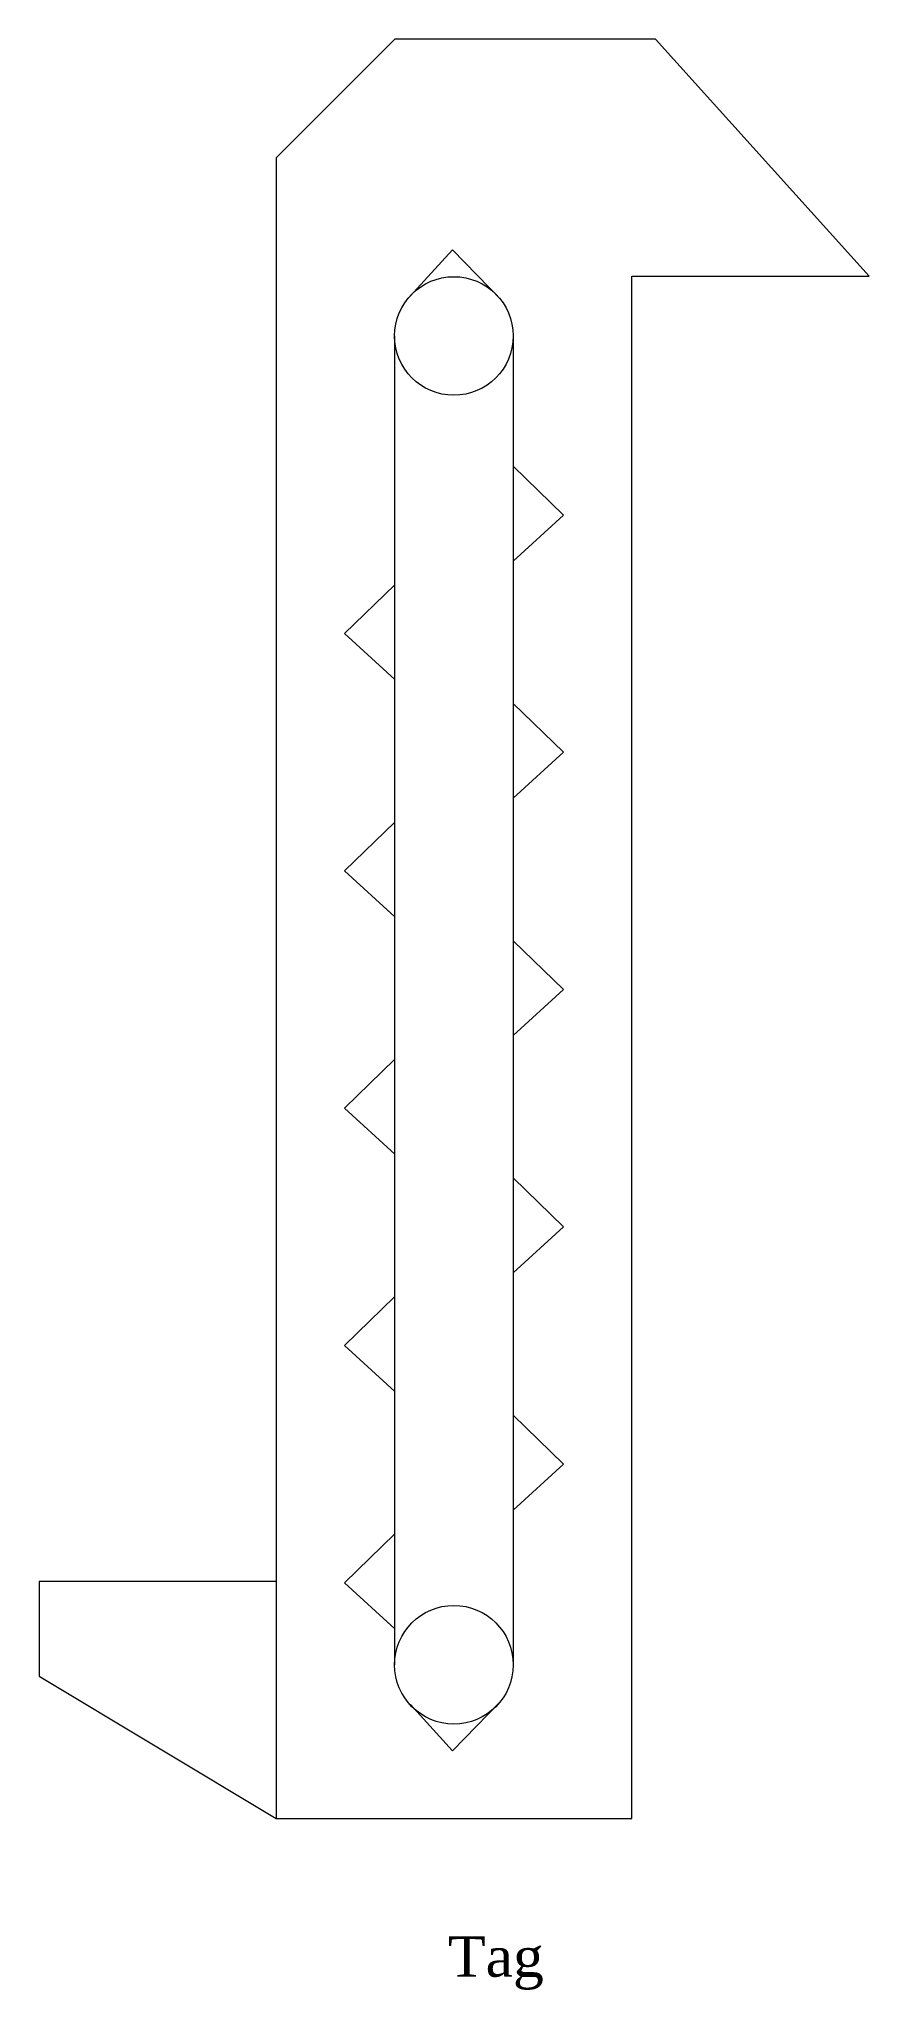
# Model space of a CAD drawing. Header units: inches. Extents: x -12.5 to 9.3, y -27.8 to 23.3.
import ezdxf
from ezdxf.enums import TextEntityAlignment as Align

# ---------------------------------------------------------------- set-up
doc = ezdxf.new("R2010")
doc.units = ezdxf.units.IN
doc.header["$LTSCALE"] = 12
doc.header["$MEASUREMENT"] = 0
doc.layers.get('0').update_dxf_attribs({"lineweight": 0})
doc.styles.add('_TCW_TXTSTY_2', font='TIMES.TTF', dxfattribs={"width": 1.01})

msp = doc.modelspace()

# ---------------------------------------------------------------- linework, layer by layer
at = {"linetype": 'Continuous'}
for p, q in [((-3.146, 23.257), (-6.249, 20.154)), ((3.68, 23.257), (-3.146, 23.257)), ((9.265, 17.052), (3.68, 23.257)), ((-6.249, 20.154), (-6.249, -23.283)), ((-2.834, 16.429), (-1.631, 17.745)), ((-0.352, 16.429), (-1.631, 17.745)), ((3.059, -23.283), (3.059, 17.052)), ((3.059, 17.052), (9.265, 17.052)), ((-0.043, 12.087), (1.273, 10.808)), ((-0.043, 9.605), (1.273, 10.808)), ((-3.146, 8.985), (-4.462, 7.706)), ((-3.146, 6.503), (-4.462, 7.706)), ((-0.043, 5.882), (1.273, 4.603)), ((-0.043, 3.4), (1.273, 4.603)), ((-3.146, 2.779), (-4.462, 1.5)), ((-3.146, 0.297), (-4.462, 1.5)), ((-0.043, -0.323), (1.273, -1.602)), ((-0.043, -2.806), (1.273, -1.602)), ((-3.146, -3.426), (-4.462, -4.705)), ((-3.146, -5.908), (-4.462, -4.705)), ((-0.043, -6.529), (1.273, -7.808)), ((-0.043, -9.011), (1.273, -7.808)), ((-3.146, -9.631), (-4.462, -10.91)), ((-3.146, -12.114), (-4.462, -10.91)), ((-0.043, -12.734), (1.273, -14.013)), ((-0.043, -15.216), (1.273, -14.013)), ((-3.146, -15.837), (-4.462, -17.116)), ((-6.249, -17.078), (-12.454, -17.078)), ((-12.454, -17.078), (-12.454, -19.56)), ((-3.146, -18.319), (-4.462, -17.116)), ((-12.454, -19.56), (-6.249, -23.283)), ((-2.735, -20.298), (-1.631, -21.508)), ((-0.388, -20.231), (-1.631, -21.508)), ((-6.249, -23.283), (3.059, -23.283))]:
    msp.add_line(p, q, dxfattribs=at)
for p, q in [((-3.148, 15.491), (-3.148, -19.259)), ((-0.045, 15.491), (-0.045, -19.259))]:
    msp.add_line(p, q)
for centre in [(-1.597, 15.491), (-1.597, -19.259)]:
    msp.add_circle(centre, 1.551, dxfattribs=at)

# ---------------------------------------------------------------- texts
at = {"linetype": 'Continuous', "style": '_TCW_TXTSTY_2', "width": 1.037239}
msp.add_text('Tag', height=1.0524, dxfattribs=at).set_placement((-1.752, -27.417), (0.755, -27.417), align=Align.FIT)

doc.saveas('drawing.dxf')
